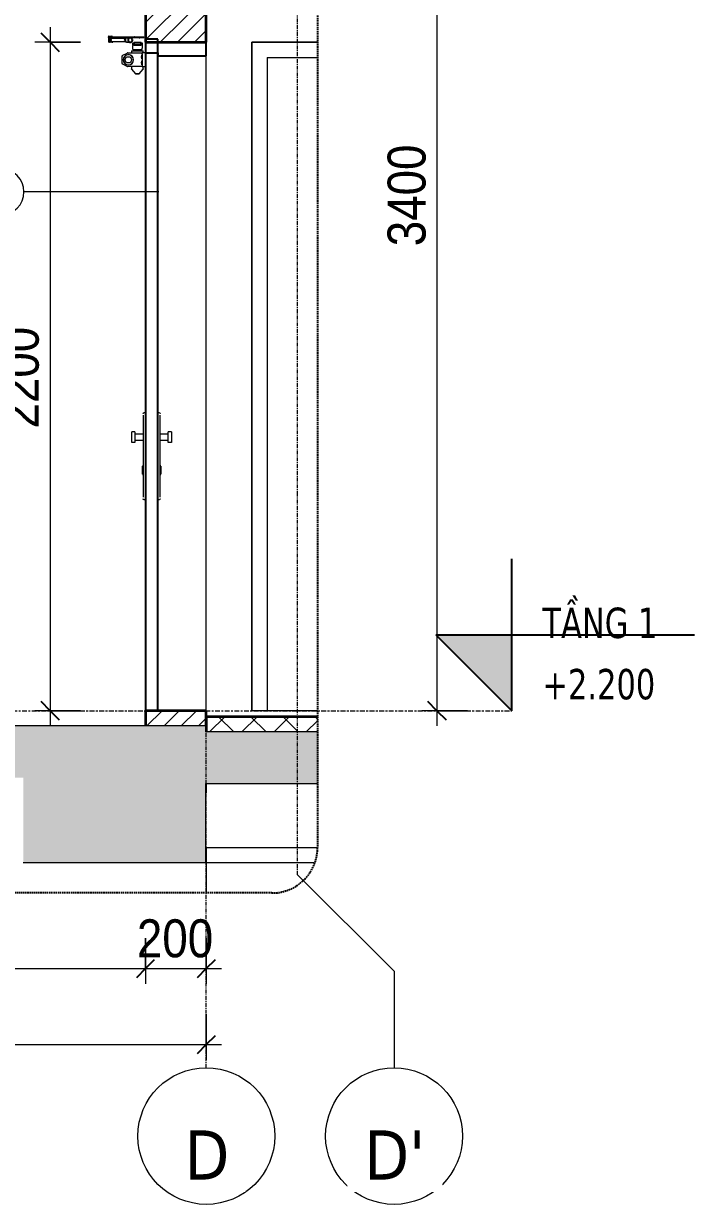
# Model space of a CAD drawing. Header units: millimetres. Extents: x 50254 to 245170, y 481 to 78637.
# Drawn here: x 75694 to 77901, y 575 to 4462 of the extents above; entities that cross this region are included whole.
import ezdxf

# ---------------------------------------------------------------- set-up
doc = ezdxf.new("R2010")
doc.units = ezdxf.units.MM
for name, pattern in [('Centre', [31.75, 6.35, -4.7625, 15.875, -4.7625]), ('Grid Line', [22.225, 12.7, -3.175, 3.175, -3.175]), ('Hidden', [7.14375, 4.7625, -2.38125])]:
    doc.linetypes.add(name, pattern=pattern)
for name, color, linetype, lineweight in [('0-4', 90, 'Continuous', 5), ('A-ANNO-DIMS', 211, 'Continuous', 9), ('A-ANNO-DIMS-50', 211, 'Continuous', 9), ('A-DETL-GENF', 92, 'Continuous', 18), ('A-DETL-GENF-4', 92, 'Hidden', 25), ('A-DETL-GENF-5', 9, 'Continuous', 18), ('A-DETL-THIN', 151, 'Continuous', 18), ('A-DOOR', 31, 'Continuous', 18), ('A-DOOR-4', 31, 'Continuous', 25), ('A-DOOR-FRAM', 31, 'Continuous', 25), ('A-DOOR-FRAM-1', 31, 'Continuous', 18), ('A-DOOR-IDEN', 31, 'Continuous', 9), ('A-FLOR-2', 7, 'Continuous', 18), ('A-FLOR-FNSH-1', 250, 'Continuous', 35), ('A-FLOR-LEVL', 51, 'Continuous', 9), ('A-FLOR-LEVL-1', 51, 'Continuous', 25), ('A-FLOR-LEVL-2', 51, 'Centre', 9), ('A-FLOR-PATT-1', 253, 'Continuous', 18), ('A-FLOR-PATT-2', 8, 'Continuous', 18), ('A-WALL', 113, 'Continuous', 18), ('A-WALL-4', 250, 'Continuous', 35), ('A-WALL-PATT-2', 111, 'Continuous', 18), ('S-BEAM-1', 7, 'Continuous', 18), ('S-COLS-8', 7, 'Continuous', 18), ('S-GRID', 1, 'Continuous', 9), ('S-GRID-1', 1, 'Grid Line', 9), ('S-GRID-IDEN', 1, 'Continuous', 9)]:
    doc.layers.add(name, color=color, linetype=linetype, lineweight=lineweight)
doc.styles.add('Tahoma_B', font='tahomabd.ttf', dxfattribs={"height": 162.5})
doc.styles.add('Tahoma_B_1', font='tahomabd.ttf', dxfattribs={"width": 0.85, "height": 100})
doc.styles.add('UTM Avo', font='', dxfattribs={"width": 0.9, "height": 125})
doc.styles.get('UTM Avo').set_extended_font_data('UTM Avo')
doc.dimstyles.new('1_Dim_chi_tiet_2_5', dxfattribs={"dimscale": 304.8, "dimtxt": 124.912619, "dimasz": 0.19685, "dimexe": 0.164042, "dimexo": 0.0625, "dimgap": 0.016404, "dimtad": 1, "dimdec": 0, "dimrnd": 5, "dimzin": 0, "dimdsep": 46, "dimtxsty": 'UTM Avo', "dimblk1": 'OBLIQUE', "dimblk2": 'OBLIQUE', "dimsah": 1, "dimcen": 0.09, "dimdle": 0.164042, "dimazin": 0, "dimtfac": 1, "dimtdec": 4, "dimtix": 1, "dimtmove": 0, "dimatfit": 3, "dimfxl": 0.328084, "dimfxlon": 1, "dimtvp": 1, "dimtolj": 1, "dimtzin": 0, "dimarcsym": 2})
pattern_1 = [(50, (29822, 15375), (364.368, -31.878), [38.1, -419.1]), (355, (29822, 15375), (-70.486, 382.113), [30.48, -335.28]), (100.451, (29852.37, 15372.34), (293.885, 350.233), [32.38, -356.18]), (46.184, (29822, 15476.6), (542.158, -84.086), [57.15, -628.65]), (96.636, (29867.2, 15469.6), (474.805, 494.855), [48.57, -534.27]), (351.184, (29822, 15476.6), (474.81, 494.85), [45.72, -502.92]), (21, (29872.8, 15451.2), (303.2285, -204.5305), [38.1, -419.1]), (326, (29872.8, 15451.2), (123.604, 368.376), [30.48, -335.28]), (71.451, (29898.08, 15434.16), (426.834, 163.843), [32.38, -356.18]), (37.5, (29822, 15375), (6.1766, 169.1102), [3.353, -327.863, 3.353, -337.007, -336.55]), (37.5, (29822, 15375), (6.1766, 169.1102), [-671.576, 3.353, -333.197]), (7.5, (29822, 15375), (133.6389, 200.3615), [3.353, -190.703, 3.353, -320.243, -128.27]), (7.5, (29822, 15375), (133.6389, 200.3615), [-517.652, 3.353, -124.917]), (327.5, (29708.72, 15375), (271.1818, -11.4584), [3.353, -123.647, 3.353, -392.887, -525.78]), (327.5, (29708.72, 15375), (271.1818, -11.4584), [-523.24, 3.353, -522.427]), (317.5, (29657.92, 15375), (296.2585, 50.853), [3.353, -161.747, 3.353, -259.791, -373.38]), (317.5, (29657.92, 15375), (296.2585, 50.853), [-428.244, 3.353, -370.027]), (45, (29822, 15375), (-125.7236, 125.7236), []), (45, (29822, 15565.5), (-125.7236, 125.7236), [])]

# ---------------------------------------------------------------- blocks, each defined once
blk = doc.blocks.new('NCV_TKTC_KET CAU_rvt-2-TKCS_CĂN HỘ LOẠI 1 - MẶT CẮT 1')
at = {"layer": 'A-FLOR-PATT-1'}
h = blk.add_hatch(dxfattribs=at)
h.set_pattern_fill('FP_4', color=256, style=0, pattern_type=2)
h.set_pattern_definition(pattern_1)
h.paths.add_polyline_path([(33537.4, 2130), (33537.4, 2150), (33534.9, 2150), (33534.9, 2130)])
h = blk.add_hatch(dxfattribs=at)
h.set_pattern_fill('FP_4', color=256, style=0, pattern_type=2)
h.set_pattern_definition(pattern_1)
h.paths.add_polyline_path([(33537.4, 2130), (33537.4, 2150), (33534.9, 2150), (33534.9, 2130)])
at = {"layer": 'A-FLOR-2'}
for q in [(33537.4, 1960), (33534.9, 1930)]:
    blk.add_line((33537.4, 1930), q, dxfattribs=at)
at = {"layer": 'A-FLOR-FNSH-1'}
for p, q in [((33537.4, 2150), (33534.9, 2150)), ((33537.4, 2130), (33537.4, 2150))]:
    blk.add_line(p, q, dxfattribs=at)
at = {"layer": 'S-BEAM-1'}
for p, q in [((33534.9, 1750), (33902.8, 1750)), ((33536.9, 1700), (33893.1, 1700))]:
    blk.add_line(p, q, dxfattribs=at)
at = {"layer": 'S-COLS-8'}
blk.add_line((33536.9, 1750), (33536.9, 1600), dxfattribs=at)
blk = doc.blocks.new('FD_05 - FD_05-1000x2200mm-835433-TKCS_CĂN HỘ LOẠI 1 - MẶT CẮT 1')
at = {"layer": 'A-DOOR'}
for p, q in [((33213.5, 4418.5), (33213.5, 4415.5)), ((33213.9, 4418.5), (33213.9, 4418.5)), ((33213.9, 4418.5), (33221.6, 4418.5)), ((33213.9, 4415.5), (33221.6, 4415.5)), ((33213.9, 4415.5), (33213.9, 4415.5)), ((33214.6, 4414.5), (33214.6, 4400.5)), ((33214.6, 4414.5), (33217.3, 4414.5)), ((33217.3, 4400.5), (33214.6, 4400.5)), ((33215.1, 4420.3), (33215.1, 4418.5)), ((33215.9, 4420.3), (33215.1, 4420.3)), ((33215.1, 4420.3), (33227.1, 4420.3)), ((33216.1, 4415.5), (33216.1, 4414.5)), ((33217.3, 4414.5), (33218.8, 4414.5)), ((33217.3, 4414.5), (33217.3, 4400.5)), ((33218.8, 4400.5), (33217.3, 4400.5)), ((33220.8, 4414.5), (33218.8, 4414.5)), ((33219.4, 4414.5), (33218.8, 4414.5)), ((33218.8, 4414.5), (33219.7, 4414.5)), ((33218.8, 4400.5), (33220.8, 4400.5)), ((33218.8, 4400.5), (33219.4, 4400.5)), ((33219.7, 4414.5), (33219, 4414.5)), ((33219.7, 4414.5), (33222.8, 4414.5)), ((33222.8, 4400.5), (33219.7, 4400.5)), ((33220.5, 4409.3), (33220.5, 4405.7)), ((33221.6, 4418.5), (33223.2, 4418.5)), ((33222.3, 4418.5), (33221.6, 4418.5)), ((33221.6, 4415.5), (33223.2, 4415.5)), ((33222.3, 4415.5), (33221.6, 4415.5)), ((33221.6, 4415.5), (33222.3, 4415.5)), ((33222.3, 4415.5), (33221.6, 4415.5)), ((33221.6, 4415.5), (33222.3, 4415.5)), ((33222.2, 4411.5), (33222.6, 4411.5)), ((33222.6, 4403.5), (33222.3, 4403.5)), ((33272.6, 4412.5), (33222.6, 4412.5)), ((33222.6, 4411.5), (33224.4, 4411.5)), ((33224.4, 4403.5), (33222.6, 4403.5)), ((33222.6, 4402.5), (33272.6, 4402.5)), ((33222.8, 4414.5), (33225.5, 4414.5)), ((33225.5, 4400.5), (33222.8, 4400.5)), ((33223.2, 4418.5), (33273.8, 4418.5)), ((33223.2, 4415.5), (33273.8, 4415.5)), ((33225.5, 4414.5), (33226.6, 4414.5)), ((33225.5, 4414.5), (33225.5, 4412.5)), ((33225.5, 4402.5), (33225.5, 4400.5)), ((33226.6, 4400.5), (33225.5, 4400.5)), ((33226.1, 4414.5), (33226.1, 4415.5)), ((33227.1, 4420.3), (33226.3, 4420.3)), ((33228.6, 4414.5), (33226.6, 4414.5)), ((33226.6, 4400.5), (33228.6, 4400.5)), ((33227, 4414.5), (33227.6, 4414.5)), ((33227.6, 4400.5), (33227, 4400.5)), ((33227.1, 4418.5), (33227.1, 4420.3)), ((33227.6, 4413.5), (33227.6, 4414.5)), ((33227.6, 4412.5), (33227.6, 4413.3)), ((33227.6, 4401.7), (33227.6, 4402.5)), ((33227.6, 4400.5), (33227.6, 4401.5)), ((33248.4, 4415.5), (33248.4, 4414.5)), ((33250.4, 4414.5), (33248.4, 4414.5)), ((33248.4, 4414.5), (33250.4, 4414.5)), ((33277.3, 4414.5), (33250.4, 4414.5)), ((33277.3, 4413.5), (33272.6, 4413.5)), ((33272.6, 4401.5), (33277.3, 4401.5)), ((33273.8, 4418.5), (33274.8, 4418.5)), ((33273.8, 4418.5), (33274.8, 4418.5)), ((33274.8, 4417.5), (33273.8, 4417.5)), ((33273.8, 4415.5), (33274.8, 4415.5)), ((33273.8, 4415.5), (33274.8, 4415.5)), ((33274.8, 4418.5), (33300.4, 4418.5)), ((33274.8, 4415.5), (33300.4, 4415.5)), ((33286.7, 4414.5), (33277.3, 4414.5)), ((33277.3, 4400.5), (33286.7, 4400.5)), ((33316.4, 4414.5), (33287.6, 4414.5)), ((33295.4, 4392), (33295.4, 4398)), ((33295.4, 4398), (33297.9, 4398)), ((33297.9, 4392), (33295.4, 4392)), ((33300.4, 4418.5), (33301.6, 4418.5)), ((33300.4, 4418.5), (33301.5, 4418.5)), ((33301.5, 4417.5), (33300.4, 4417.5)), ((33300.4, 4415.5), (33301.6, 4415.5)), ((33300.4, 4415.5), (33301.5, 4415.5)), ((33300.9, 4418.5), (33301.5, 4418.5)), ((33301.5, 4418.5), (33300.9, 4418.5)), ((33301.5, 4415.5), (33300.9, 4415.5)), ((33300.9, 4415.5), (33301.5, 4415.5)), ((33301.6, 4418.5), (33330.9, 4418.5)), ((33301.6, 4415.5), (33330.9, 4415.5)), ((33316.4, 4414.5), (33318.4, 4414.5)), ((33318.4, 4414.5), (33316.4, 4414.5)), ((33318.4, 4414.5), (33318.4, 4415.5)), ((33322.9, 4398), (33325.4, 4398)), ((33325.4, 4392), (33322.9, 4392)), ((33325.4, 4398), (33325.4, 4392)), ((33330.9, 4415.5), (33330.9, 4418.5)), ((33259.6, 4330.7), (33259.6, 4354.3)), ((33260.6, 4356.1), (33276.1, 4364.7)), ((33277.1, 4365), (33321.3, 4365)), ((33290.4, 4372), (33290.4, 4365)), ((33290.4, 4372), (33315, 4372)), ((33295.4, 4381.1), (33295.4, 4389.4)), ((33295.4, 4376), (33325.4, 4376)), ((33299.9, 4376), (33299.9, 4374)), ((33301.2, 4374), (33299.9, 4374)), ((33300.9, 4374), (33300.9, 4372)), ((33302.6, 4374), (33301.2, 4374)), ((33302.6, 4376), (33302.6, 4374)), ((33307.6, 4374), (33302.6, 4374)), ((33312.6, 4374), (33307.6, 4374)), ((33312.6, 4374), (33312.6, 4376)), ((33316.3, 4374), (33312.6, 4374)), ((33315, 4372), (33329.5, 4372)), ((33320, 4374), (33316.3, 4374)), ((33318.9, 4372), (33318.9, 4374)), ((33320, 4376), (33320, 4374)), ((33321.3, 4365), (33324.3, 4365)), ((33324.3, 4365), (33325.3, 4365)), ((33336.9, 4365), (33325.3, 4365)), ((33325.4, 4389.4), (33325.4, 4381.1)), ((33329.5, 4365), (33325.5, 4365)), ((33325.6, 4362), (33325.6, 4323)), ((33329.5, 4365), (33329.5, 4372)), ((33276.1, 4320.3), (33260.6, 4328.9)), ((33269, 4342.5), (33274.8, 4352.5)), ((33274.8, 4332.5), (33269, 4342.5)), ((33274.8, 4352.5), (33286.4, 4352.5)), ((33286.4, 4332.5), (33274.8, 4332.5)), ((33321.3, 4320), (33277.1, 4320)), ((33286.4, 4352.5), (33292.1, 4342.5)), ((33292.1, 4342.5), (33286.4, 4332.5)), ((33290.4, 4320), (33290.4, 4312.4)), ((33324.3, 4320), (33321.3, 4320)), ((33325.3, 4320), (33324.3, 4320)), ((33325.3, 4320), (33336.9, 4320)), ((33325.5, 4320), (33329.4, 4320)), ((33329.4, 4312.4), (33329.4, 4320)), ((33290.7, 4311.7), (33303.7, 4296.3)), ((33306.4, 4296), (33313.4, 4296)), ((33313.4, 4296), (33306.4, 4296)), ((33316.2, 4296.3), (33329.2, 4311.7)), ((33328.9, 3172.5), (33328.9, 2902.5)), ((33336.9, 3180), (33330.9, 3180)), ((33382.9, 3180), (33376.9, 3180)), ((33384.9, 2902.5), (33384.9, 3172.5)), ((33291.9, 3110), (33291.9, 3117.5)), ((33301.9, 3117.5), (33291.9, 3117.5)), ((33291.9, 3100), (33291.9, 3110)), ((33301.9, 3117.5), (33301.9, 3110)), ((33301.9, 3110), (33301.9, 3100)), ((33328.9, 3110), (33301.9, 3110)), ((33328.9, 3110), (33328.9, 3109.7)), ((33411.9, 3110), (33385, 3110)), ((33385, 3109.7), (33385, 3110)), ((33411.9, 3110), (33411.9, 3117.5)), ((33422, 3117.5), (33411.9, 3117.5)), ((33411.9, 3100), (33411.9, 3110)), ((33422, 3117.5), (33422, 3110)), ((33422, 3110), (33422, 3100)), ((33291.9, 3090), (33291.9, 3100)), ((33291.9, 3082.5), (33291.9, 3090)), ((33301.9, 3082.5), (33291.9, 3082.5)), ((33301.9, 3100), (33301.9, 3090)), ((33301.9, 3090), (33301.9, 3082.5)), ((33301.9, 3090), (33328.9, 3090)), ((33328.9, 3090.3), (33328.9, 3090)), ((33385, 3090), (33385, 3090.3)), ((33385, 3090), (33411.9, 3090)), ((33411.9, 3090), (33411.9, 3100)), ((33411.9, 3082.5), (33411.9, 3090)), ((33422, 3082.5), (33411.9, 3082.5)), ((33422, 3100), (33422, 3090)), ((33422, 3090), (33422, 3082.5)), ((33328.9, 3006), (33326.9, 3006)), ((33326.9, 2995.1), (33326.9, 3005.3)), ((33326.9, 2981.2), (33326.9, 2995.1)), ((33328.9, 2995.1), (33326.9, 2995.1)), ((33386.9, 3006), (33384.9, 3006)), ((33386.9, 2995.1), (33384.9, 2995.1)), ((33386.9, 3005.3), (33386.9, 2995.1)), ((33386.9, 2995.1), (33386.9, 2981.2)), ((33326.9, 2978.8), (33326.9, 2981.2)), ((33326.9, 2977.7), (33328.9, 2977.7)), ((33384.9, 2977.7), (33386.9, 2977.7)), ((33386.9, 2981.2), (33386.9, 2978.8)), ((33330.9, 2895), (33336.9, 2895)), ((33376.9, 2895), (33382.9, 2895))]:
    blk.add_line(p, q, dxfattribs=at)
at = {"layer": 'A-DOOR', "flags": 128}
for points in [[(33224.4, 4411.5), (33224.1, 4411), (33223.8, 4410.4), (33223.6, 4409.7), (33223.4, 4409), (33223.3, 4408.3), (33223.3, 4407.5)], [(33223.3, 4407.5), (33223.3, 4406.7), (33223.4, 4406), (33223.6, 4405.3), (33223.8, 4404.6), (33224.1, 4404), (33224.4, 4403.5)], [(33325.6, 4362), (33325.6, 4362.7), (33325.6, 4363.3), (33325.5, 4363.9), (33325.5, 4364.3), (33325.4, 4364.7), (33325.4, 4364.9), (33325.3, 4365)], [(33325.3, 4320), (33325.4, 4320.1), (33325.4, 4320.3), (33325.5, 4320.7), (33325.5, 4321.1), (33325.6, 4321.7), (33325.6, 4322.3), (33325.6, 4323)], [(33290.7, 4311.7), (33290.7, 4311.7), (33290.6, 4311.8), (33290.6, 4311.8), (33290.6, 4311.8), (33290.6, 4311.9), (33290.6, 4311.9), (33290.5, 4312), (33290.5, 4312), (33290.5, 4312), (33290.5, 4312.1), (33290.5, 4312.1), (33290.5, 4312.2), (33290.5, 4312.2), (33290.4, 4312.3), (33290.4, 4312.3), (33290.4, 4312.3), (33290.4, 4312.4), (33290.4, 4312.4)], [(33304.4, 4296), (33304.3, 4296), (33304.3, 4296), (33304.3, 4296), (33304.2, 4296), (33304.2, 4296), (33304.1, 4296), (33304.1, 4296), (33304.1, 4296), (33304, 4296.1), (33304, 4296.1), (33304, 4296.1), (33303.9, 4296.1), (33303.9, 4296.1), (33303.9, 4296.1), (33303.8, 4296.2), (33303.8, 4296.2), (33303.8, 4296.2), (33303.8, 4296.2), (33303.7, 4296.3), (33303.7, 4296.3), (33303.7, 4296.3), (33303.7, 4296.3)], [(33304.4, 4296), (33304.4, 4296), (33304.4, 4296), (33304.4, 4296), (33304.4, 4296), (33304.5, 4296), (33304.5, 4296), (33304.6, 4296), (33304.6, 4296), (33304.7, 4296), (33304.8, 4296), (33304.9, 4296), (33305, 4296), (33305.1, 4296), (33305.2, 4296), (33305.3, 4296), (33305.5, 4296), (33305.6, 4296), (33305.7, 4296), (33305.9, 4296), (33306.1, 4296), (33306.2, 4296), (33306.4, 4296), (33306.6, 4296), (33306.7, 4296), (33306.9, 4296), (33307.1, 4296), (33307.3, 4296), (33307.5, 4296), (33307.7, 4296), (33307.9, 4296), (33308.1, 4296), (33308.3, 4296), (33308.6, 4296), (33308.8, 4296), (33309, 4296), (33309.2, 4296), (33309.4, 4296), (33309.7, 4296), (33309.9, 4296), (33310.1, 4296), (33310.3, 4296), (33310.5, 4296), (33310.8, 4296), (33311, 4296), (33311.2, 4296), (33311.4, 4296), (33311.6, 4296), (33311.8, 4296), (33312.1, 4296), (33312.3, 4296), (33312.5, 4296), (33312.7, 4296), (33312.8, 4296), (33313, 4296), (33313.2, 4296), (33313.4, 4296), (33313.6, 4296), (33313.7, 4296), (33313.9, 4296), (33314, 4296), (33314.2, 4296), (33314.3, 4296), (33314.5, 4296), (33314.6, 4296), (33314.7, 4296), (33314.8, 4296), (33314.9, 4296), (33315, 4296), (33315.1, 4296), (33315.2, 4296), (33315.3, 4296), (33315.3, 4296), (33315.4, 4296), (33315.4, 4296), (33315.5, 4296), (33315.5, 4296), (33315.5, 4296), (33315.5, 4296), (33315.5, 4296)], [(33315.5, 4296), (33315.5, 4296), (33315.5, 4296), (33315.5, 4296), (33315.4, 4296), (33315.4, 4296), (33315.4, 4296), (33315.3, 4296), (33315.2, 4296), (33315.2, 4296), (33315.1, 4296), (33315, 4296), (33314.9, 4296), (33314.8, 4296), (33314.7, 4296), (33314.5, 4296), (33314.4, 4296), (33314.3, 4296), (33314.1, 4296), (33314, 4296), (33313.8, 4296), (33313.7, 4296), (33313.5, 4296), (33313.3, 4296), (33313.1, 4296), (33312.9, 4296), (33312.8, 4296), (33312.6, 4296), (33312.4, 4296), (33312.2, 4296), (33312, 4296), (33311.7, 4296), (33311.5, 4296), (33311.3, 4296), (33311.1, 4296), (33310.9, 4296), (33310.7, 4296), (33310.4, 4296), (33310.2, 4296), (33310, 4296), (33309.8, 4296), (33309.6, 4296), (33309.3, 4296), (33309.1, 4296), (33308.9, 4296), (33308.7, 4296), (33308.5, 4296), (33308.2, 4296), (33308, 4296), (33307.8, 4296), (33307.6, 4296), (33307.4, 4296), (33307.2, 4296), (33307, 4296), (33306.8, 4296), (33306.7, 4296), (33306.5, 4296), (33306.3, 4296), (33306.1, 4296), (33306, 4296), (33305.8, 4296), (33305.7, 4296), (33305.5, 4296), (33305.4, 4296), (33305.3, 4296), (33305.2, 4296), (33305, 4296), (33304.9, 4296), (33304.8, 4296), (33304.8, 4296), (33304.7, 4296), (33304.6, 4296), (33304.6, 4296), (33304.5, 4296), (33304.5, 4296), (33304.4, 4296), (33304.4, 4296), (33304.4, 4296), (33304.4, 4296), (33304.4, 4296)], [(33316.2, 4296.3), (33316.2, 4296.3), (33316.2, 4296.3), (33316.1, 4296.2), (33316.1, 4296.2), (33316.1, 4296.2), (33316, 4296.2), (33316, 4296.2), (33316, 4296.1), (33316, 4296.1), (33315.9, 4296.1), (33315.9, 4296.1), (33315.9, 4296.1), (33315.8, 4296.1), (33315.8, 4296), (33315.8, 4296), (33315.7, 4296), (33315.7, 4296), (33315.6, 4296), (33315.6, 4296), (33315.6, 4296), (33315.5, 4296), (33315.5, 4296)], [(33329.4, 4312.4), (33329.4, 4312.4), (33329.4, 4312.3), (33329.4, 4312.3), (33329.4, 4312.2), (33329.4, 4312.2), (33329.4, 4312.1), (33329.4, 4312.1), (33329.4, 4312.1), (33329.4, 4312), (33329.3, 4312), (33329.3, 4311.9), (33329.3, 4311.9), (33329.3, 4311.9), (33329.3, 4311.8), (33329.2, 4311.8), (33329.2, 4311.7), (33329.2, 4311.7), (33329.2, 4311.7)], [(33328.9, 3178), (33328.9, 3178.1), (33328.9, 3178.2), (33329, 3178.2), (33329, 3178.3), (33329, 3178.4), (33329, 3178.5), (33329, 3178.6), (33329, 3178.6), (33329.1, 3178.7), (33329.1, 3178.8), (33329.1, 3178.9), (33329.2, 3178.9), (33329.2, 3179), (33329.2, 3179.1), (33329.3, 3179.1), (33329.3, 3179.2), (33329.4, 3179.3), (33329.4, 3179.3), (33329.5, 3179.4), (33329.5, 3179.4), (33329.6, 3179.5), (33329.7, 3179.5), (33329.7, 3179.6), (33329.8, 3179.6), (33329.9, 3179.7), (33329.9, 3179.7), (33330, 3179.8), (33330.1, 3179.8), (33330.1, 3179.8), (33330.2, 3179.9), (33330.3, 3179.9)], [(33330.7, 3180), (33330.8, 3180), (33330.8, 3180), (33330.9, 3180)], [(33383, 3180), (33383.1, 3180), (33383.2, 3180)], [(33383.6, 3179.9), (33383.7, 3179.8), (33383.8, 3179.8), (33383.9, 3179.8), (33383.9, 3179.7), (33384, 3179.7), (33384.1, 3179.7), (33384.1, 3179.6), (33384.2, 3179.6), (33384.3, 3179.5), (33384.3, 3179.4), (33384.4, 3179.4), (33384.4, 3179.3), (33384.5, 3179.3), (33384.5, 3179.2), (33384.6, 3179.1), (33384.6, 3179.1), (33384.7, 3179), (33384.7, 3178.9), (33384.7, 3178.9), (33384.8, 3178.8), (33384.8, 3178.7), (33384.8, 3178.6), (33384.9, 3178.6), (33384.9, 3178.5), (33384.9, 3178.4), (33384.9, 3178.3), (33384.9, 3178.3), (33384.9, 3178.2), (33384.9, 3178.1), (33384.9, 3178), (33384.9, 3178)], [(33330.2, 2895.1), (33330.2, 2895.2), (33330.1, 2895.2), (33330, 2895.2), (33329.9, 2895.3), (33329.9, 2895.3), (33329.8, 2895.3), (33329.7, 2895.4), (33329.7, 2895.4), (33329.6, 2895.5), (33329.6, 2895.6), (33329.5, 2895.6), (33329.4, 2895.7), (33329.4, 2895.7), (33329.3, 2895.8), (33329.3, 2895.9), (33329.3, 2895.9), (33329.2, 2896), (33329.2, 2896.1), (33329.1, 2896.1), (33329.1, 2896.2), (33329.1, 2896.3), (33329, 2896.4), (33329, 2896.4), (33329, 2896.5), (33329, 2896.6), (33329, 2896.7), (33329, 2896.7), (33328.9, 2896.8), (33328.9, 2896.9), (33328.9, 2897), (33328.9, 2897)], [(33330.9, 2895), (33330.8, 2895), (33330.7, 2895)], [(33383.2, 2895), (33383.1, 2895), (33383, 2895), (33383, 2895)], [(33384.9, 2897), (33384.9, 2896.9), (33384.9, 2896.8), (33384.9, 2896.8), (33384.9, 2896.7), (33384.9, 2896.6), (33384.9, 2896.5), (33384.9, 2896.4), (33384.8, 2896.4), (33384.8, 2896.3), (33384.8, 2896.2), (33384.7, 2896.1), (33384.7, 2896.1), (33384.7, 2896), (33384.6, 2895.9), (33384.6, 2895.9), (33384.5, 2895.8), (33384.5, 2895.7), (33384.4, 2895.7), (33384.4, 2895.6), (33384.3, 2895.6), (33384.3, 2895.5), (33384.2, 2895.5), (33384.1, 2895.4), (33384.1, 2895.4), (33384, 2895.3), (33383.9, 2895.3), (33383.9, 2895.2), (33383.8, 2895.2), (33383.7, 2895.2), (33383.7, 2895.1), (33383.6, 2895.1)]]:
    blk.add_lwpolyline(points, dxfattribs=at)
at = {"layer": 'A-DOOR'}
for centre, radius, start, end in [((33261.6, 4354.3), 2, 119.1975, 180), ((33280.6, 4342.5), 17, 0, 180), ((33280.6, 4342.5), 16.5, 0, 180), ((33277.1, 4363), 2, 90, 119.1975), ((33261.6, 4330.7), 2, 180, 240.8025), ((33280.6, 4342.5), 17, 180, 360), ((33280.6, 4342.5), 16.5, 180, 0), ((33277.1, 4322), 2, 240.8025, 270)]:
    blk.add_arc(centre, radius, start, end, dxfattribs=at)
for centre, major_axis, ratio, start_param, end_param in [((33223.5, 4407.5), (0, 5), 0.965835, 1.340692, 1.496177), ((33223.5, 4407.5), (0, 5), 0.965835, 1.647139, 1.8009), ((33218.8, 4407.5), (0, 7), 0.259156, 4.712389, 6.283185), ((33219.4, 4407.5), (0, 2.5), 0.259156, 4.712389, 7.853982), ((33218.8, 4407.5), (0, 7), 0.259156, 3.141593, 4.712389), ((33219.4, 4407.5), (0, 2.5), 0.259156, 1.570796, 4.712389), ((33223.5, 4407.5), (0, 5), 0.965835, 0.93716, 1.110588), ((33223.5, 4407.5), (0, 5), 0.965835, 2.031004, 2.204217), ((33220.8, 4407.5), (0, 7), 0.259156, 4.712389, 6.283185), ((33220.8, 4407.5), (0, 7), 0.259156, 3.141593, 4.712389), ((33226.6, 4407.5), (0, 7), 0.259156, 5.511157, 6.283185), ((33226.6, 4407.5), (0, 7), 0.259156, 3.141593, 3.916708), ((33228.6, 4407.5), (0, 7), 0.259156, 5.511157, 6.283185), ((33228.6, 4407.5), (0, 7), 0.259156, 3.141593, 3.916708), ((33272.6, 4407.5), (0, 6), 0.965835, 0.785398, 1.570796), ((33272.6, 4407.5), (0, 6), 0.965835, 1.570796, 3.32129), ((33272.6, 4407.5), (0, 6), 0.965835, 6.103488, 7.045454), ((33277.3, 4407.5), (0, 7), 0.965835, 0, 1.570796), ((33277.3, 4407.5), (0, 7), 0.965835, 1.570796, 3.141593), ((33295.4, 4386), (0, 6), 0.000349, 0, 0.959931), ((33325.4, 4386), (0, 6), 0.000349, 0, 0.959931), ((33295.4, 4388), (0, 12), 0.000349, 3.141593, 4.101524), ((33325.4, 4388), (0, 12), 0.000349, 3.141593, 4.101524)]:
    blk.add_ellipse(centre, major_axis=major_axis, ratio=ratio, start_param=start_param, end_param=end_param, dxfattribs=at)
for points in [[(33324.1, 4352), (33324.1, 4352.5), (33324.2, 4353.5), (33324.2, 4354.4), (33324.3, 4354.9)], [(33324.3, 4349.1), (33324.2, 4349.6), (33324.2, 4350.5), (33324.1, 4351.5), (33324.1, 4352)], [(33324.1, 4333), (33324.1, 4333.5), (33324.2, 4334.5), (33324.2, 4335.4), (33324.3, 4335.9)], [(33324.3, 4330.1), (33324.2, 4330.6), (33324.2, 4331.5), (33324.1, 4332.5), (33324.1, 4333)]]:
    blk.add_open_spline(points, degree=3, dxfattribs=at)
for points in [[(33324.3, 4354.9), (33324.3, 4356), (33324.4, 4357.3), (33324.6, 4358.4), (33324.8, 4358.7), (33324.9, 4358.5), (33325.1, 4357.9), (33325.2, 4356.9), (33325.3, 4355.5), (33325.4, 4353.8), (33325.4, 4352.6), (33325.4, 4352)], [(33325.4, 4352), (33325.4, 4350.8), (33325.3, 4349), (33325.2, 4347.1), (33325.1, 4346.1), (33324.9, 4345.5), (33324.8, 4345.3), (33324.6, 4345.6), (33324.5, 4346.4), (33324.3, 4347.6), (33324.3, 4348.6), (33324.3, 4349.1)], [(33324.3, 4335.9), (33324.3, 4337), (33324.4, 4338.3), (33324.6, 4339.4), (33324.8, 4339.7), (33324.9, 4339.5), (33325.1, 4338.9), (33325.2, 4337.9), (33325.3, 4336.5), (33325.4, 4334.8), (33325.4, 4333.6), (33325.4, 4333)], [(33325.4, 4333), (33325.4, 4331.8), (33325.3, 4330), (33325.2, 4328.1), (33325.1, 4327.1), (33324.9, 4326.5), (33324.8, 4326.3), (33324.6, 4326.6), (33324.5, 4327.4), (33324.3, 4328.6), (33324.3, 4329.6), (33324.3, 4330.1)]]:
    blk.add_open_spline(points, degree=3, knots=[0, 0, 0, 0, 0.2, 0.3, 0.4, 0.5, 0.6, 0.7, 0.8, 0.9, 1, 1, 1, 1], dxfattribs=at)
at = {"layer": 'A-DOOR-4'}
for p, q in [((33322.9, 4398), (33297.9, 4398)), ((33297.9, 4398), (33297.9, 4392)), ((33297.9, 4392), (33322.9, 4392)), ((33322.9, 4392), (33322.9, 4398)), ((33336.9, 4410), (33336.9, 2200)), ((33376.9, 4410), (33336.9, 4410)), ((33376.9, 2200), (33376.9, 4410)), ((33336.9, 2200), (33376.9, 2200))]:
    blk.add_line(p, q, dxfattribs=at)
at = {"layer": 'A-DOOR-4', "flags": 128}
for points in [[(33294, 4407.5), (33293.7, 4409.2), (33293.1, 4410.8), (33292.1, 4412.1), (33290.8, 4413.3), (33289.3, 4414), (33287.6, 4414.4), (33285.8, 4414.4), (33284.1, 4414), (33282.6, 4413.3), (33281.3, 4412.1), (33280.3, 4410.8), (33279.7, 4409.2), (33279.5, 4407.5)], [(33279.5, 4407.5), (33279.7, 4405.8), (33280.3, 4404.2), (33281.3, 4402.9), (33282.6, 4401.7), (33284.1, 4401), (33285.8, 4400.6), (33287.6, 4400.6), (33289.3, 4401), (33290.8, 4401.7), (33292.1, 4402.9), (33293.1, 4404.2), (33293.7, 4405.8), (33294, 4407.5)]]:
    blk.add_lwpolyline(points, dxfattribs=at)
at = {"layer": 'A-DOOR-FRAM'}
for p, q in [((33536.9, 4400), (33336.9, 4400)), ((33336.9, 4400), (33336.9, 4365)), ((33536.9, 4355), (33536.9, 4400)), ((33336.9, 4365), (33376.9, 4365)), ((33376.9, 4365), (33376.9, 4355)), ((33376.9, 4355), (33536.9, 4355))]:
    blk.add_line(p, q, dxfattribs=at)
at = {"layer": 'A-DOOR-FRAM-1'}
blk.add_line((33536.9, 2200), (33536.9, 4355), dxfattribs=at)
blk = doc.blocks.new('FD_07 - FD_07-1700x2200-CỬA ĐI 2 CÁNH-V26-TKCS_CĂN HỘ LOẠI 1 - MẶT CẮT 1')
at = {"layer": 'A-DOOR'}
blk.add_line((33902.8, 2200), (33687.1, 2200), dxfattribs=at)
at = {"layer": 'A-DOOR-FRAM-1'}
for p, q in [((33687.1, 4400), (33687.1, 2200)), ((33902.8, 4400), (33687.1, 4400)), ((33737.1, 4350), (33737.1, 2200)), ((33737.1, 4350), (33902.8, 4350)), ((33737.1, 2200), (33687.1, 2200))]:
    blk.add_line(p, q, dxfattribs=at)
blk = doc.blocks.new('BORDER VIEW - BORDER VIEW-3678723-TKCS_CĂN HỘ LOẠI 1 - MẶT CẮT 1')
at = {"layer": 'A-DETL-GENF-4'}
for p, q in [((33902.8, 5773), (33902.8, 1750)), ((33752.8, 1600), (23276.9, 1600))]:
    blk.add_line(p, q, dxfattribs=at)
blk.add_arc((33752.8, 1750), 150, 270, 0, dxfattribs=at)
blk = doc.blocks.new('Level - CAO ĐỘ LEVEL-350587-TKCS_CĂN HỘ LOẠI 1 - MẶT CẮT 1')
at = {"layer": 'A-FLOR-LEVL'}
blk.add_hatch(color=256, dxfattribs=at).paths.add_polyline_path([(34542.4, 2450), (34542.4, 2200), (34292.4, 2450)])
at = {"layer": 'A-FLOR-LEVL-1'}
for p, q in [((34542.4, 2200), (34542.4, 2700)), ((34292.4, 2450), (34542.4, 2200)), ((34292.4, 2450), (35142.4, 2450))]:
    blk.add_line(p, q, dxfattribs=at)
blk = doc.blocks.new('Grid - M_Grid Head - Circle-353313-TKCS_CĂN HỘ LOẠI 1 - MẶT CẮT 1')
at = {"layer": 'S-GRID-IDEN'}
blk.add_circle((25536.9, 800), 225, dxfattribs=at)
blk = doc.blocks.new('DIMBLOCK39-TKCS_CĂN HỘ LOẠI 1 - MẶT CẮT 1')
at = {"layer": 'A-ANNO-DIMS-50'}
for p, q in [((77054, 5650), (77054, 2150)), ((77154, 5600), (77004, 5600)), ((77054, 5600), (77154, 5600)), ((77154, 2200), (77004, 2200)), ((77054, 2200), (77154, 2200))]:
    blk.add_line(p, q, dxfattribs=at)
at = {"layer": 'A-ANNO-DIMS-50', "lineweight": 25}
for p, q in [((77054, 5600), (77024, 5630)), ((77054, 5600), (77084, 5570)), ((77054, 2200), (77024, 2230)), ((77054, 2200), (77084, 2170))]:
    blk.add_line(p, q, dxfattribs=at)
at = {"layer": 'A-ANNO-DIMS-50', "color": 0, "insert": (76891.6, 3728.8), "char_height": 125, "width": 410.824, "attachment_point": 1, "rotation": 90, "line_spacing_factor": 1.110334, "style": 'UTM Avo'}
blk.add_mtext('3400', dxfattribs=at)
blk = doc.blocks.new('_Oblique')
at = {"color": 0, "linetype": 'ByBlock', "lineweight": -2}
blk.add_line((-0.5, -0.5), (0.5, 0.5), dxfattribs=at)
blk = doc.blocks.new('DIMBLOCK42-TKCS_CĂN HỘ LOẠI 1 - MẶT CẮT 1')
at = {"layer": 'A-ANNO-DIMS-50'}
for p, q in [((67495.4, 1450.9), (67495.4, 1300.9)), ((67495.4, 1350.9), (67495.4, 1450.9)), ((76095.4, 1450.9), (76095.4, 1300.9)), ((76095.4, 1350.9), (76095.4, 1450.9)), ((67495.4, 1350.9), (76095.4, 1350.9))]:
    blk.add_line(p, q, dxfattribs=at)
at = {"layer": 'A-ANNO-DIMS-50', "lineweight": 25}
for p, q in [((67495.4, 1350.9), (67525.4, 1380.9)), ((76095.4, 1350.9), (76125.4, 1380.9)), ((67495.4, 1350.9), (67465.4, 1320.9)), ((76095.4, 1350.9), (76065.4, 1320.9))]:
    blk.add_line(p, q, dxfattribs=at)
at = {"layer": 'A-ANNO-DIMS-50', "color": 0, "insert": (71624.2, 1513.3), "char_height": 125, "width": 410.824, "attachment_point": 1, "line_spacing_factor": 1.110334, "style": 'UTM Avo'}
blk.add_mtext('8600', dxfattribs=at)
blk = doc.blocks.new('DIMBLOCK43-TKCS_CĂN HỘ LOẠI 1 - MẶT CẮT 1')
at = {"layer": 'A-ANNO-DIMS-50'}
for p, q in [((76095.4, 1450.9), (76095.4, 1300.9)), ((76095.4, 1350.9), (76095.4, 1450.9)), ((76295.4, 1450.9), (76295.4, 1300.9)), ((76295.4, 1350.9), (76295.4, 1450.9)), ((76095.4, 1350.9), (76345.4, 1350.9))]:
    blk.add_line(p, q, dxfattribs=at)
at = {"layer": 'A-ANNO-DIMS-50', "lineweight": 25}
for p, q in [((76095.4, 1350.9), (76125.4, 1380.9)), ((76295.4, 1350.9), (76325.4, 1380.9)), ((76095.4, 1350.9), (76065.4, 1320.9)), ((76295.4, 1350.9), (76265.4, 1320.9))]:
    blk.add_line(p, q, dxfattribs=at)
at = {"layer": 'A-ANNO-DIMS-50', "color": 0, "insert": (76067, 1513.3), "char_height": 125, "width": 308.118, "attachment_point": 1, "line_spacing_factor": 1.110334, "style": 'UTM Avo'}
blk.add_mtext('200', dxfattribs=at)
blk = doc.blocks.new('DIMBLOCK44-TKCS_CĂN HỘ LOẠI 1 - MẶT CẮT 1')
at = {"layer": 'A-ANNO-DIMS-50'}
for p, q in [((66095.4, 1200.9), (66095.4, 1050.9)), ((66095.4, 1100.9), (66095.4, 1200.9)), ((76295.4, 1200.9), (76295.4, 1050.9)), ((76295.4, 1100.9), (76295.4, 1200.9)), ((66045.4, 1100.9), (76345.4, 1100.9))]:
    blk.add_line(p, q, dxfattribs=at)
at = {"layer": 'A-ANNO-DIMS-50', "lineweight": 25}
for p, q in [((66095.4, 1100.9), (66125.4, 1130.9)), ((76295.4, 1100.9), (76325.4, 1130.9)), ((66095.4, 1100.9), (66065.4, 1070.9)), ((76295.4, 1100.9), (76265.4, 1070.9))]:
    blk.add_line(p, q, dxfattribs=at)
at = {"layer": 'A-ANNO-DIMS-50', "color": 0, "insert": (70981.4, 1263.3), "char_height": 125, "width": 513.53, "attachment_point": 1, "line_spacing_factor": 1.110334, "style": 'UTM Avo'}
blk.add_mtext('10200', dxfattribs=at)
blk = doc.blocks.new('DIMBLOCK45-TKCS_CĂN HỘ LOẠI 1 - MẶT CẮT 1')
at = {"layer": 'A-ANNO-DIMS-50'}
for p, q in [((75781.6, 4450), (75781.6, 2150)), ((75881.6, 4400), (75731.6, 4400)), ((75781.6, 4400), (75881.6, 4400)), ((75881.6, 2200), (75731.6, 2200)), ((75781.6, 2200), (75881.6, 2200))]:
    blk.add_line(p, q, dxfattribs=at)
at = {"layer": 'A-ANNO-DIMS-50', "lineweight": 25}
for p, q in [((75781.6, 4400), (75751.6, 4430)), ((75781.6, 4400), (75811.6, 4370)), ((75781.6, 2200), (75751.6, 2230)), ((75781.6, 2200), (75811.6, 2170))]:
    blk.add_line(p, q, dxfattribs=at)
at = {"layer": 'A-ANNO-DIMS-50', "color": 0, "insert": (75619.2, 3128.8), "char_height": 125, "width": 410.824, "attachment_point": 1, "rotation": 90, "line_spacing_factor": 1.110334, "style": 'UTM Avo'}
blk.add_mtext('2200', dxfattribs=at)
blk = doc.blocks.new('STN_Door Tag - STN_Door Tag-1788670-TKCS_CĂN HỘ LOẠI 1 - MẶT CẮT 1')
at = {"layer": 'A-DOOR-IDEN'}
for p, q in [((24062.4, 3724.9), (24402.4, 3724.9)), ((24062.4, 3574), (24402.4, 3574))]:
    blk.add_line(p, q, dxfattribs=at)
for centre, start, end in [((24062.4, 3649.5), 90, 270), ((24402.4, 3649.5), 270, 90)]:
    blk.add_arc(centre, 75.5, start, end, dxfattribs=at)

msp = doc.modelspace()

# ---------------------------------------------------------------- hatches: boundary and pattern name
at = {"layer": 'A-DETL-GENF-5'}
h = msp.add_hatch(dxfattribs=at)
h.set_pattern_fill('FP_4', color=256, style=0, pattern_type=2)
h.set_pattern_definition([(50, (72580.5, 15375), (364.368, -31.878), [38.1, -419.1]), (355, (72580.5, 15375), (-70.486, 382.113), [30.48, -335.28]), (100.451, (72610.85, 15372.34), (293.885, 350.233), [32.38, -356.18]), (46.184, (72580.5, 15476.6), (542.158, -84.086), [57.15, -628.65]), (96.636, (72625.67, 15469.6), (474.805, 494.855), [48.57, -534.27]), (351.184, (72580.5, 15476.6), (474.81, 494.85), [45.72, -502.92]), (21, (72631.3, 15451.2), (303.2285, -204.5305), [38.1, -419.1]), (326, (72631.3, 15451.2), (123.604, 368.376), [30.48, -335.28]), (71.451, (72656.55, 15434.16), (426.834, 163.843), [32.38, -356.18]), (37.5, (72580.49, 15375), (6.1766, 169.1102), [3.353, -327.863, 3.353, -337.007, -336.55]), (37.5, (72580.49, 15375), (6.1766, 169.1102), [-671.576, 3.353, -333.197]), (7.5, (72580.49, 15375), (133.6389, 200.3615), [3.353, -190.703, 3.353, -320.243, -128.27]), (7.5, (72580.49, 15375), (133.6389, 200.3615), [-517.652, 3.353, -124.917]), (327.5, (72467.2, 15375), (271.1818, -11.4584), [3.353, -123.647, 3.353, -392.887, -525.78]), (327.5, (72467.2, 15375), (271.1818, -11.4584), [-523.24, 3.353, -522.427]), (317.5, (72416.4, 15375), (296.2585, 50.853), [3.353, -161.747, 3.353, -259.791, -373.38]), (317.5, (72416.4, 15375), (296.2585, 50.853), [-428.244, 3.353, -370.027]), (45, (72580.49, 15375), (-125.7236, 125.7236), []), (45, (72580.49, 15565.5), (-125.7236, 125.7236), [])])
h.paths.add_polyline_path([(67555.9, 1600), (67595.4, 1600), (67595.4, 1980), (71595.4, 1980), (71595.4, 1750), (71795.4, 1750), (71795.4, 1980), (75693.4, 1980), (75693.4, 1700), (76293.4, 1700), (76293.4, 1960), (76661.3, 1960), (76661.3, 2130), (76293.4, 2130), (76293.4, 2150), (67295.4, 2150), (67295.4, 2100), (66293.8, 2100), (66293.8, 2300), (66093.8, 2300), (66093.8, 1700), (66293.8, 1700), (66293.8, 1930), (67295.4, 1930), (67295.4, 1600), (67308.1, 1600)])
at = {"layer": 'A-FLOR-PATT-2'}
h = msp.add_hatch(dxfattribs=at)
h.set_pattern_fill('FP_5', color=256, style=0, pattern_type=2)
h.set_pattern_definition([(45, (72580.485, 15375), (-53.033, 53.033), []), (135, (72580.485, 15375), (-53.033, -53.033), [])])
h.paths.add_polyline_path([(76661.3, 2130), (76661.3, 2180), (76295.4, 2180), (76295.8, 2130), (76485.6, 2130)])
at = {"layer": 'A-WALL-PATT-2'}
h = msp.add_hatch(dxfattribs=at)
h.set_pattern_fill('FP_3', color=256, style=0, pattern_type=2)
h.set_pattern_definition([(45, (72580.485, 15375), (-28.28427, 28.28427), [])])
h.paths.add_polyline_path([(76095.4, 2150), (76295.4, 2150), (76295.4, 2200), (76095.4, 2200)])
h.paths.add_polyline_path([(76295.4, 4400), (76295.4, 5360), (76293.4, 5360), (76293.4, 5100), (76095.4, 5100), (76095.4, 4400), (76161.6, 4400)])

# ---------------------------------------------------------------- linework, layer by layer
at = {"layer": 'A-DETL-THIN'}
for p, q in [((76293.4, 2150), (67295.4, 2150)), ((76293.4, 2130), (76293.4, 2150)), ((76661.3, 2130), (76293.4, 2130)), ((76293.4, 1700), (76293.4, 1960)), ((76293.4, 1960), (76661.3, 1960)), ((75693.4, 1700), (76293.4, 1700))]:
    msp.add_line(p, q, dxfattribs=at)
at = {"layer": 'A-DOOR-IDEN'}
msp.add_line((76138.7, 3908.3), (75695.4, 3908.3), dxfattribs=at)
at = {"layer": 'A-FLOR-FNSH-1'}
for p, q in [((76661.3, 2180), (76295.4, 2180)), ((76295.4, 2180), (76295.4, 2130))]:
    msp.add_line(p, q, dxfattribs=at)
at = {"layer": 'A-FLOR-LEVL-2'}
msp.add_line((65422.9, 2200), (77300.8, 2200), dxfattribs=at)
at = {"layer": 'A-WALL'}
for p, q in [((76445.6, 2200), (76445.6, 4400)), ((76445.6, 4400), (76661.3, 4400)), ((76661.3, 2200), (76445.6, 2200))]:
    msp.add_line(p, q, dxfattribs=at)
at = {"layer": 'A-WALL-4'}
for p, q in [((76295.4, 4400), (76295.4, 5360)), ((76095.4, 5100), (76095.4, 4400)), ((76095.4, 4400), (76295.4, 4400)), ((76095.4, 2200), (76095.4, 2150)), ((76295.4, 2200), (76095.4, 2200)), ((76295.4, 2150), (76295.4, 2200)), ((76293.4, 2150), (76295.4, 2150))]:
    msp.add_line(p, q, dxfattribs=at)
at = {"layer": 'S-GRID'}
for p, q in [((76595.4, 1660), (76912.9, 1342.5)), ((76912.9, 1342.5), (76912.9, 1025))]:
    msp.add_line(p, q, dxfattribs=at)
at = {"layer": 'S-GRID-1'}
for p, q in [((76295.4, 2275), (76295.4, 5172.2)), ((76595.4, 2910), (76595.4, 5172.2)), ((76595.4, 1660), (76595.4, 2910)), ((76295.4, 1025), (76295.4, 2275))]:
    msp.add_line(p, q, dxfattribs=at)

# ---------------------------------------------------------------- block references
at = {"layer": '0-4'}
msp.add_blockref('NCV_TKTC_KET CAU_rvt-2-TKCS_CĂN HỘ LOẠI 1 - MẶT CẮT 1', (42758.5, 0), dxfattribs=at)
at = {"layer": 'A-DETL-GENF'}
msp.add_blockref('BORDER VIEW - BORDER VIEW-3678723-TKCS_CĂN HỘ LOẠI 1 - MẶT CẮT 1', (42758.5, 0), dxfattribs=at)
at = {"layer": 'A-DOOR'}
for name in ['FD_05 - FD_05-1000x2200mm-835433-TKCS_CĂN HỘ LOẠI 1 - MẶT CẮT 1', 'FD_07 - FD_07-1700x2200-CỬA ĐI 2 CÁNH-V26-TKCS_CĂN HỘ LOẠI 1 - MẶT CẮT 1']:
    msp.add_blockref(name, (42758.5, 0), dxfattribs=at)
at = {"layer": 'A-DOOR-IDEN'}
msp.add_blockref('STN_Door Tag - STN_Door Tag-1788670-TKCS_CĂN HỘ LOẠI 1 - MẶT CẮT 1', (51217.5, 258.3), dxfattribs=at)
at = {"layer": 'A-FLOR-LEVL-1'}
msp.add_blockref('Level - CAO ĐỘ LEVEL-350587-TKCS_CĂN HỘ LOẠI 1 - MẶT CẮT 1', (42758.5, 0), dxfattribs=at)
at = {"layer": 'S-GRID-IDEN'}
for p in [(50758.5, 0), (51376, 0)]:
    msp.add_blockref('Grid - M_Grid Head - Circle-353313-TKCS_CĂN HỘ LOẠI 1 - MẶT CẮT 1', p, dxfattribs=at)

# ---------------------------------------------------------------- texts
at = {"layer": 'A-FLOR-LEVL', "char_height": 100, "line_spacing_factor": 0.996129, "style": 'Tahoma_B_1'}
for s, insert, width, attachment_point in [('\\pt510,1020,1530,2040,2550,3060,3570,4080,4590,5100,5610,6120,6630,7140,7650,8160,8670,9180,9690,10200,10710,11220,11730,12240,12750,13260,13770,14280,14790,15300,15810,16320;TẦNG 1', (77401.1, 2437.2), 452.625, 7), ('\\pt212.5,425,637.5,850,1062.5,1275,1487.5,1700,1912.5,2125,2337.5,2550,2762.5,2975,3187.5,3400,3612.5,3825,4037.5,4250,4462.5,4675,4887.5,5100,5312.5,5525,5737.5,5950,6162.5,6375,6587.5,6800;+2.200', (77401.1, 2337.5), 441.575, 1)]:
    msp.add_mtext(s, dxfattribs=dict(at, insert=insert, width=width, attachment_point=attachment_point))

# ---------------------------------------------------------------- dimensions: what is measured, and where the dimension line sits
at = {"layer": 'A-ANNO-DIMS'}
for base, p1, p2, override, picture, middle in [((77054, 2200), (77154, 5600), (77154, 2200), {"dimpost": '<>', "dimfxl": 3400}, 'DIMBLOCK39-TKCS_CĂN HỘ LOẠI 1 - MẶT CẮT 1', (76984.3, 3900)), ((75781.6, 2200), (75881.6, 4400), (75881.6, 2200), {"dimpost": '<>', "dimfxl": 2200}, 'DIMBLOCK45-TKCS_CĂN HỘ LOẠI 1 - MẶT CẮT 1', (75711.9, 3300))]:
    dim = msp.add_linear_dim(base=base, p1=p1, p2=p2, angle=90, dimstyle='1_Dim_chi_tiet_2_5', override=override, dxfattribs=at)
    dim.commit()
    dim.dimension.update_dxf_attribs({"geometry": picture, "text_midpoint": middle})
for base, p1, p2, override, picture, middle in [((76095.4, 1350.9), (67495.4, 1450.9), (76095.4, 1450.9), {"dimpost": '<>', "dimfxl": 8600}, 'DIMBLOCK42-TKCS_CĂN HỘ LOẠI 1 - MẶT CẮT 1', (71795.4, 1420.6)), ((76295.4, 1350.9), (76095.4, 1450.9), (76295.4, 1450.9), {"dimpost": '<>', "dimfxl": 200}, 'DIMBLOCK43-TKCS_CĂN HỘ LOẠI 1 - MẶT CẮT 1', (76195.4, 1420.6)), ((76295.4, 1100.9), (66095.4, 1200.9), (76295.4, 1200.9), {"dimpost": '<>', "dimfxl": 10200}, 'DIMBLOCK44-TKCS_CĂN HỘ LOẠI 1 - MẶT CẮT 1', (71195.4, 1170.6))]:
    dim = msp.add_linear_dim(base=base, p1=p1, p2=p2, dimstyle='1_Dim_chi_tiet_2_5', override=override, dxfattribs=at)
    dim.commit()
    dim.dimension.update_dxf_attribs({"geometry": picture, "text_midpoint": middle})

# ---------------------------------------------------------------- next in the draw order: texts
at = {"layer": 'S-GRID-IDEN', "char_height": 162.5, "attachment_point": 5, "line_spacing_factor": 0.996129, "style": 'Tahoma_B', "bg_fill": 3, "box_fill_scale": 1.25, "bg_fill_color": 256, "bg_fill_true_color": 13158600, "bg_fill_transparency": 0}
for s, insert, width in [('\\pt634.99962,1269.99925,1905.0005,2540.00013,3174.99975,3809.99937,4445.00062,5080.00025,5714.99987,6349.9995,6985.00075,7620.00037,8255,8889.99962,9524.99925,10160.0005,10795.00013,11429.99975,12064.99938,12700.00063,13335.00025,13969.99988,14604.9995,15240.00075,15875.00038,16510,17144.99963,17779.99925,18415.0005,19050.00013,19684.99975,20319.99938;D', (76297.5, 737.6), 172), ("\\pt634.99962,1269.99925,1905.0005,2540.00013,3174.99975,3809.99937,4445.00062,5080.00025,5714.99987,6349.9995,6985.00075,7620.00037,8255,8889.99962,9524.99925,10160.0005,10795.00013,11429.99975,12064.99938,12700.00063,13335.00025,13969.99988,14604.9995,15240.00075,15875.00038,16510,17144.99963,17779.99925,18415.0005,19050.00013,19684.99975,20319.99938;D'", (76915.3, 737.6), 231.5)]:
    msp.add_mtext(s, dxfattribs=dict(at, insert=insert, width=width))

doc.saveas('drawing.dxf')
